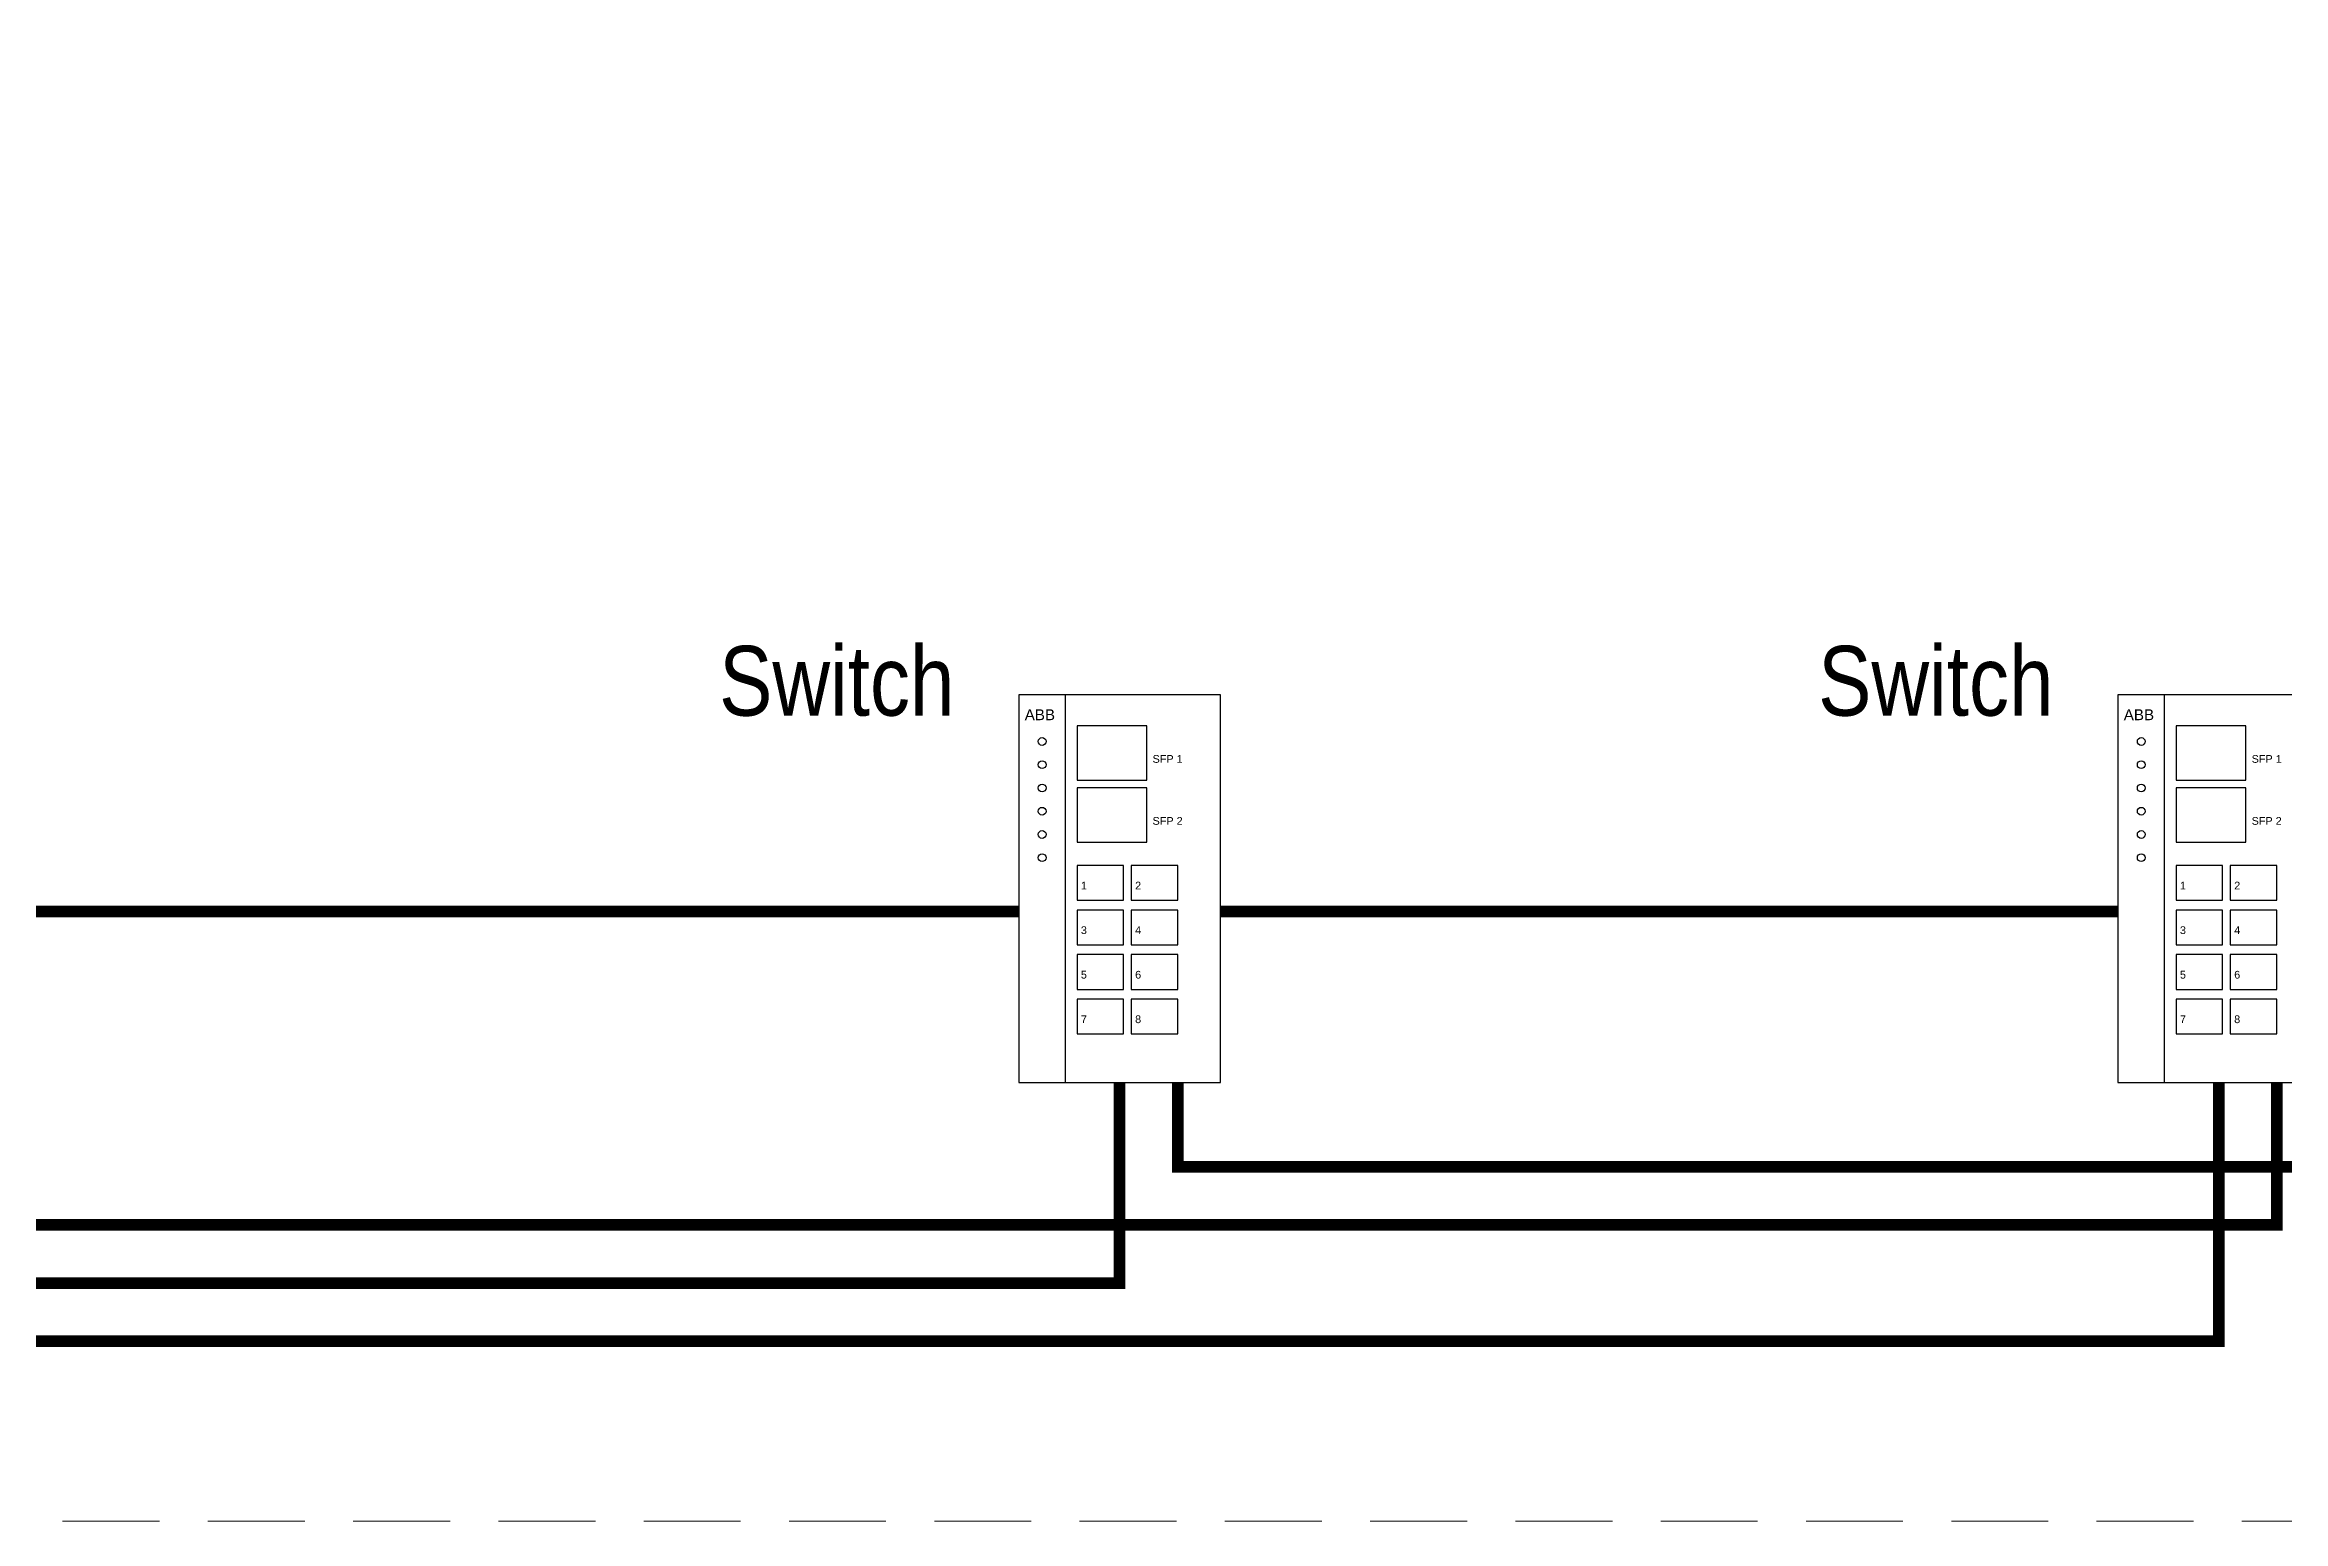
# Model space of a CAD drawing. Header units: inches. Extents: x 67248 to 85686, y -40174 to -31152.
# Drawn here: x 83008 to 83586, y -33762 to -33381 of the extents above; entities that cross this region are included whole.
import ezdxf

# ---------------------------------------------------------------- set-up
doc = ezdxf.new("R2010")
doc.units = ezdxf.units.IN
doc.header["$MEASUREMENT"] = 0
doc.linetypes.add('HIDDEN', pattern=[0.375, 0.25, -0.125])
doc.layers.add('SI-General', color=7, linetype='Continuous', lineweight=5)
doc.layers.add('SI-TOPOLOGY-Ethernet', color=7, linetype='Continuous', lineweight=13, true_color=0x3cf000)
doc.styles.add('OPIS', font='ARIALN.TTF')
doc.styles.get("Standard").update_dxf_attribs({"font": 'arial.ttf'})

# ---------------------------------------------------------------- blocks, each defined once
blk = doc.blocks.new('ABB NE810')
for p, q in [((52, 100), (0, 100)), ((0, 100), (0, 0)), ((12, 0), (12, 100)), ((52, 0), (52, 100)), ((33, 92), (15, 92)), ((15, 92), (15, 78)), ((33, 78), (33, 92)), ((15, 78), (33, 78)), ((33, 76), (15, 76)), ((15, 76), (15, 62)), ((33, 62), (33, 76)), ((15, 62), (33, 62)), ((27, 56), (15, 56)), ((15, 56), (15, 47)), ((27, 47), (27, 56)), ((41, 56), (29, 56)), ((29, 56), (29, 47)), ((41, 47), (41, 56)), ((15, 47), (27, 47)), ((29, 47), (41, 47)), ((27, 44.5), (15, 44.5)), ((15, 44.5), (15, 35.5)), ((27, 35.5), (27, 44.5)), ((41, 44.5), (29, 44.5)), ((29, 44.5), (29, 35.5)), ((41, 35.5), (41, 44.5)), ((15, 35.5), (27, 35.5)), ((29, 35.5), (41, 35.5)), ((27, 33), (15, 33)), ((15, 33), (15, 24)), ((27, 24), (27, 33)), ((41, 33), (29, 33)), ((29, 33), (29, 24)), ((41, 24), (41, 33)), ((15, 24), (27, 24)), ((29, 24), (41, 24)), ((27, 21.5), (15, 21.5)), ((15, 21.5), (15, 12.5)), ((27, 12.5), (27, 21.5)), ((41, 21.5), (29, 21.5)), ((29, 21.5), (29, 12.5)), ((41, 12.5), (41, 21.5)), ((15, 12.5), (27, 12.5)), ((29, 12.5), (41, 12.5)), ((0, 0), (52, 0))]:
    blk.add_line(p, q)
for centre in [(6, 88), (6, 82), (6, 76), (6, 70), (6, 64), (6, 58)]:
    blk.add_circle(centre, 1)
for s, height, p in [('ABB', 2.8, (1.5, 93.5)), ('SFP 1', 2, (34.5, 82.5)), ('SFP 2', 2, (34.5, 66.5)), ('1', 2, (16, 49.8)), ('2', 2, (30, 49.8)), ('3', 2, (16, 38.3)), ('4', 2, (30, 38.3)), ('5', 2, (16, 26.8)), ('6', 2, (30, 26.8)), ('7', 2, (16, 15.3)), ('8', 2, (30, 15.3))]:
    blk.add_text(s, height=height).set_placement(p)

msp = doc.modelspace()

# ---------------------------------------------------------------- linework, layer by layer
at = {"layer": 'SI-General', "color": 0, "linetype": 'HIDDEN', "ltscale": 100}
msp.add_lwpolyline([(82842.01, -32307.63), (84012.69, -32307.63), (84012.69, -33762.47), (82842.01, -33762.47)], close=True, dxfattribs=at)
at = {"layer": 'SI-TOPOLOGY-Ethernet', "const_width": 3}
for points in [[(82402.58, -32500.17), (82402.58, -32677.14), (82735.62, -32677.14), (82735.62, -33685.99), (83584.19, -33685.99), (83584.19, -33649.2)], [(83011.71, -32884.61), (82975.9, -32884.61), (82975.9, -33605.08), (83259.51, -33605.08)], [(84629.23, -32882.91), (84092.99, -32882.91), (84092.99, -33670.99), (83300.51, -33670.99), (83300.51, -33649.2)], [(82402.58, -32944.68), (82402.58, -33121.66), (82710.62, -33121.66), (82710.62, -33700.99), (83285.51, -33700.99), (83285.51, -33649.2)], [(82402.58, -33389.19), (82402.58, -33566.17), (82685.62, -33566.17), (82685.62, -33715.99), (83569.19, -33715.99), (83569.19, -33649.2)], [(83311.51, -33605.08), (83543.19, -33605.08)]]:
    msp.add_lwpolyline(points, dxfattribs=at)

# ---------------------------------------------------------------- block references
for p in [(83259.51, -33649.2), (83543.19, -33649.2)]:
    msp.add_blockref('ABB NE810', p)

# ---------------------------------------------------------------- texts
at = {"layer": 'SI-General', "color": 0, "char_height": 18, "width": 150.3301, "attachment_point": 3, "style": 'OPIS'}
for insert in [(83242.86, -33536.53), (83526.53, -33536.53)]:
    msp.add_mtext('{\\C256;Switch}', dxfattribs=dict(at, insert=insert))

doc.saveas('drawing.dxf')
